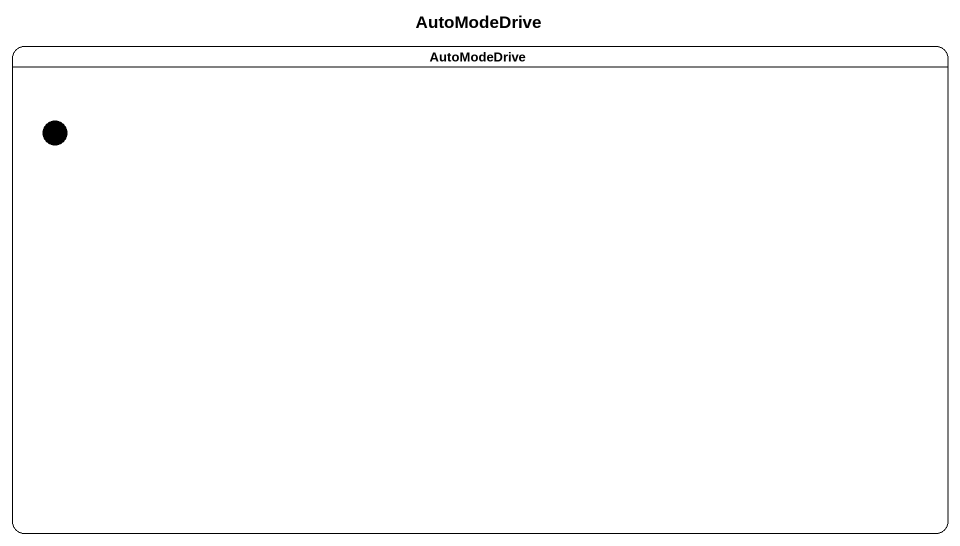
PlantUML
@startuml
title AutoModeDrive
hide empty description
state AutoModeDrive {
  state initial1 <<start>>
}
@enduml
